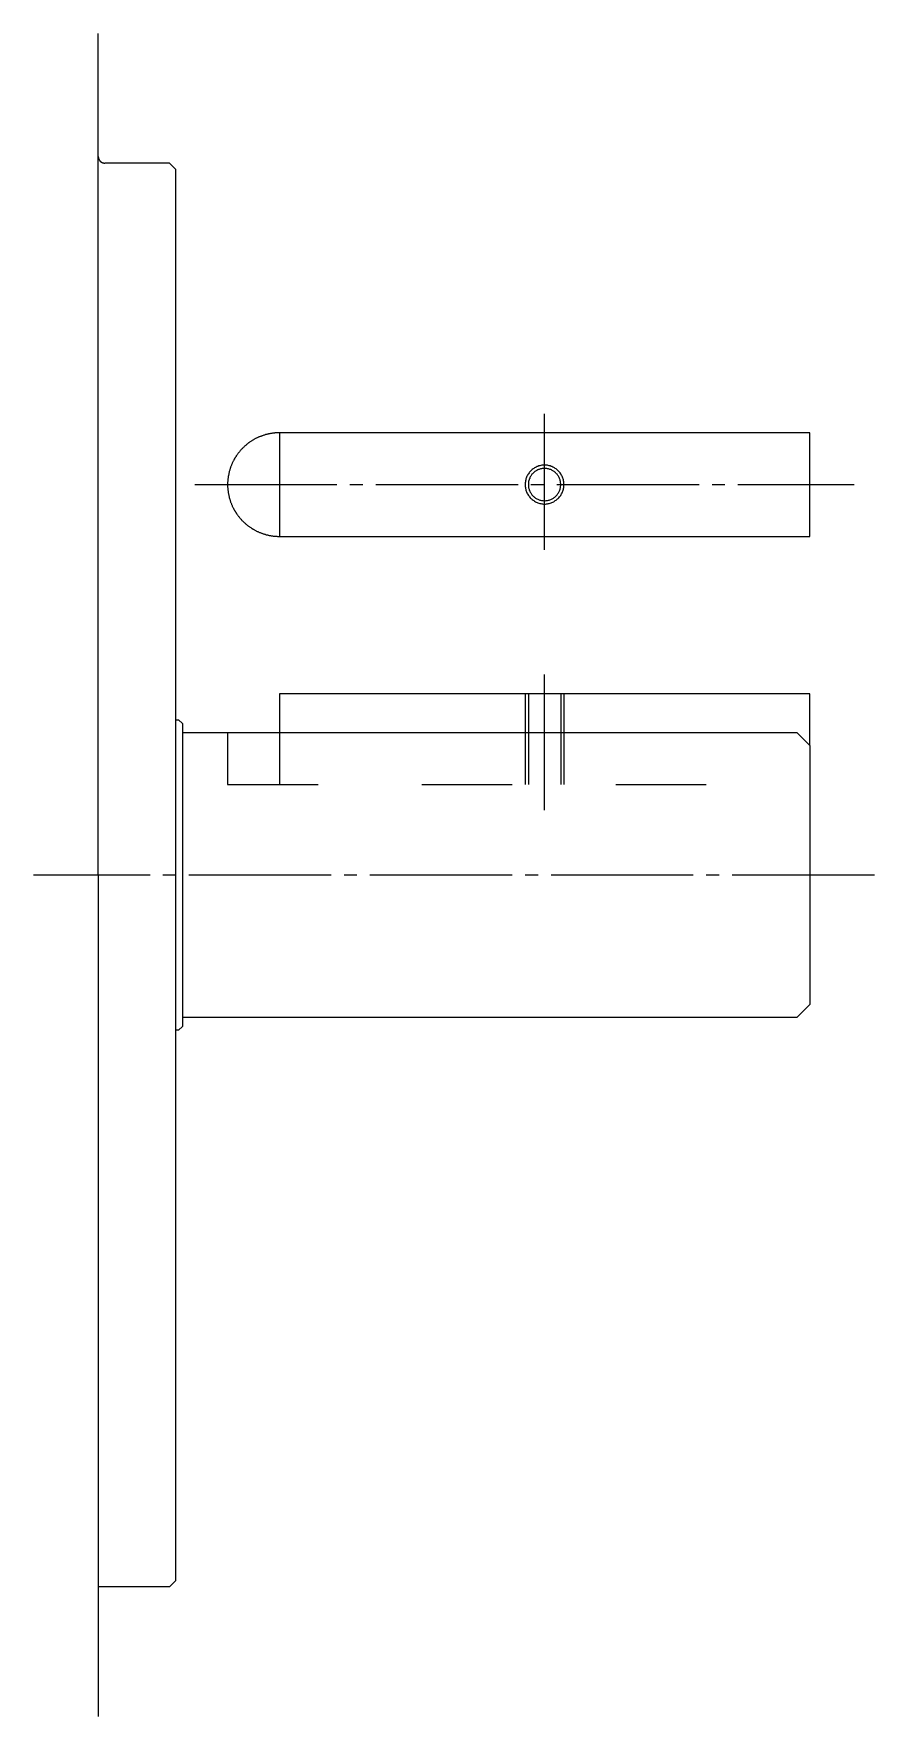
# Model space of a CAD drawing. Extents: x 0 to 671, y 0 to 384.
# Drawn here: x 355.4 to 420.4, y 0 to 130 of the extents above; entities that cross this region are included whole.
import ezdxf

# ---------------------------------------------------------------- set-up
doc = ezdxf.new("R2010")
doc.units = 0
doc.linetypes.add('DASH_CENTER', pattern=[14, 11, -1, 1, -1])
doc.linetypes.add('DASHED', pattern=[15, 7, -8])
doc.layers.get('0').update_dxf_attribs({"linetype": 'CONTINUOUS'})

msp = doc.modelspace()

# ---------------------------------------------------------------- linework, layer by layer
at = {"color": 7, "linetype": 'CONTINUOUS'}
for p, q in [((360.39, 96.34), (360.39, 130)), ((360.39, 65), (360.39, 119.8)), ((365.89, 120), (360.89, 120)), ((365.89, 120), (366.39, 119.5)), ((366.39, 65), (366.39, 119.5)), ((374.39, 99.16), (374.39, 91.16)), ((415.39, 99.16), (374.39, 99.16)), ((415.39, 91.16), (415.39, 99.16)), ((374.39, 91.16), (415.39, 91.16)), ((374.39, 79), (374.39, 76)), ((415.39, 79), (374.39, 79)), ((415.39, 75), (415.39, 79)), ((366.39, 77), (366.59, 77)), ((366.59, 77), (366.89, 76.7)), ((366.89, 76.7), (366.89, 53.3)), ((366.89, 76), (370.39, 76)), ((370.39, 76), (374.39, 76)), ((374.39, 76), (414.39, 76)), ((414.39, 76), (415.39, 75)), ((415.39, 75), (415.39, 72)), ((415.39, 72), (415.39, 55)), ((360.39, 65), (360.39, 0)), ((366.39, 10.5), (366.39, 65)), ((415.39, 55), (414.39, 54)), ((366.59, 53), (366.89, 53.3)), ((414.39, 54), (366.89, 54)), ((366.59, 53), (366.39, 53)), ((365.89, 10), (366.39, 10.5)), ((365.89, 10), (360.39, 10))]:
    msp.add_line(p, q, dxfattribs=at)
at = {"color": 1, "linetype": 'DASH_CENTER'}
for p, q in [((394.89, 90.12), (394.89, 100.62)), ((367.84, 95.16), (418.83, 95.16)), ((394.89, 70), (394.89, 80.5)), ((420.39, 65), (355.39, 65))]:
    msp.add_line(p, q, dxfattribs=at)
at = {"color": 2, "linetype": 'DASHED'}
for p, q in [((393.39, 79), (393.39, 72)), ((396.39, 79), (396.39, 72)), ((370.39, 76), (370.39, 72)), ((370.39, 72), (415.39, 72))]:
    msp.add_line(p, q, dxfattribs=at)
at = {"color": 7, "linetype": 'DASHED'}
for p, q in [((393.64, 79), (393.64, 72)), ((396.14, 79), (396.14, 72)), ((374.39, 76), (374.39, 72))]:
    msp.add_line(p, q, dxfattribs=at)
at = {"color": 7, "linetype": 'CONTINUOUS'}
for points in [[(360.39, 120.5, 0), (360.39, 120.49, 0), (360.39, 120.49, 0), (360.39, 120.48, 0), (360.39, 120.48, 0), (360.39, 120.47, 0), (360.39, 120.46, 0), (360.39, 120.46, 0), (360.39, 120.45, 0), (360.39, 120.44, 0), (360.39, 120.44, 0), (360.39, 120.43, 0), (360.39, 120.43, 0), (360.4, 120.42, 0), (360.4, 120.42, 0), (360.4, 120.41, 0), (360.4, 120.4, 0), (360.4, 120.4, 0), (360.4, 120.39, 0), (360.4, 120.39, 0), (360.4, 120.38, 0), (360.41, 120.37, 0), (360.41, 120.37, 0), (360.41, 120.36, 0), (360.41, 120.36, 0), (360.41, 120.35, 0), (360.42, 120.34, 0), (360.42, 120.34, 0), (360.42, 120.33, 0), (360.42, 120.33, 0), (360.42, 120.32, 0), (360.43, 120.31, 0), (360.43, 120.31, 0), (360.43, 120.3, 0), (360.43, 120.3, 0), (360.44, 120.29, 0), (360.44, 120.29, 0), (360.44, 120.28, 0), (360.44, 120.28, 0), (360.45, 120.27, 0), (360.45, 120.26, 0), (360.45, 120.26, 0), (360.45, 120.25, 0), (360.46, 120.25, 0), (360.46, 120.24, 0), (360.46, 120.24, 0), (360.47, 120.23, 0), (360.47, 120.23, 0), (360.47, 120.22, 0), (360.48, 120.22, 0), (360.48, 120.21, 0), (360.48, 120.21, 0), (360.49, 120.2, 0), (360.49, 120.2, 0), (360.5, 120.19, 0), (360.5, 120.19, 0), (360.5, 120.18, 0), (360.51, 120.18, 0), (360.51, 120.17, 0), (360.51, 120.17, 0), (360.52, 120.16, 0), (360.52, 120.16, 0), (360.53, 120.16, 0), (360.53, 120.15, 0), (360.54, 120.15, 0), (360.54, 120.14, 0), (360.55, 120.14, 0), (360.55, 120.13, 0), (360.55, 120.13, 0), (360.56, 120.13, 0), (360.56, 120.12, 0), (360.57, 120.12, 0), (360.57, 120.11, 0), (360.58, 120.11, 0), (360.58, 120.11, 0), (360.59, 120.1, 0), (360.59, 120.1, 0), (360.6, 120.09, 0), (360.6, 120.09, 0), (360.61, 120.09, 0), (360.61, 120.08, 0), (360.62, 120.08, 0), (360.62, 120.08, 0), (360.63, 120.07, 0), (360.63, 120.07, 0), (360.64, 120.07, 0), (360.64, 120.06, 0), (360.65, 120.06, 0), (360.65, 120.06, 0), (360.66, 120.06, 0), (360.67, 120.05, 0), (360.67, 120.05, 0), (360.68, 120.05, 0), (360.68, 120.05, 0), (360.69, 120.04, 0), (360.69, 120.04, 0), (360.7, 120.04, 0), (360.7, 120.04, 0), (360.71, 120.03, 0), (360.71, 120.03, 0), (360.72, 120.03, 0), (360.73, 120.03, 0), (360.73, 120.03, 0), (360.74, 120.02, 0), (360.74, 120.02, 0), (360.75, 120.02, 0), (360.76, 120.02, 0), (360.76, 120.02, 0), (360.77, 120.02, 0), (360.77, 120.01, 0), (360.78, 120.01, 0), (360.79, 120.01, 0), (360.79, 120.01, 0), (360.8, 120.01, 0), (360.8, 120.01, 0), (360.81, 120.01, 0), (360.82, 120, 0), (360.82, 120, 0), (360.83, 120, 0), (360.83, 120, 0), (360.84, 120, 0), (360.85, 120, 0), (360.85, 120, 0), (360.86, 120, 0), (360.87, 120, 0), (360.87, 120, 0), (360.88, 120, 0), (360.88, 120, 0), (360.89, 120, 0)], [(374.39, 99.16, 0), (374.34, 99.16, 0), (374.29, 99.16, 0), (374.24, 99.16, 0), (374.19, 99.16, 0), (374.14, 99.15, 0), (374.1, 99.15, 0), (374.05, 99.15, 0), (374, 99.14, 0), (373.95, 99.14, 0), (373.9, 99.13, 0), (373.85, 99.13, 0), (373.8, 99.12, 0), (373.75, 99.11, 0), (373.71, 99.1, 0), (373.66, 99.09, 0), (373.61, 99.09, 0), (373.56, 99.08, 0), (373.51, 99.06, 0), (373.46, 99.05, 0), (373.42, 99.04, 0), (373.37, 99.03, 0), (373.32, 99.02, 0), (373.28, 99, 0), (373.23, 98.99, 0), (373.18, 98.98, 0), (373.13, 98.96, 0), (373.09, 98.94, 0), (373.04, 98.93, 0), (373, 98.91, 0), (372.95, 98.89, 0), (372.9, 98.88, 0), (372.86, 98.86, 0), (372.81, 98.84, 0), (372.77, 98.82, 0), (372.72, 98.8, 0), (372.68, 98.78, 0), (372.63, 98.76, 0), (372.59, 98.74, 0), (372.55, 98.71, 0), (372.5, 98.69, 0), (372.46, 98.67, 0), (372.42, 98.64, 0), (372.38, 98.62, 0), (372.33, 98.59, 0), (372.29, 98.57, 0), (372.25, 98.54, 0), (372.21, 98.52, 0), (372.17, 98.49, 0), (372.13, 98.46, 0), (372.09, 98.43, 0), (372.05, 98.4, 0), (372.01, 98.38, 0), (371.97, 98.35, 0), (371.93, 98.32, 0), (371.89, 98.29, 0), (371.85, 98.25, 0), (371.81, 98.22, 0), (371.78, 98.19, 0), (371.74, 98.16, 0), (371.7, 98.13, 0), (371.67, 98.09, 0), (371.63, 98.06, 0), (371.6, 98.03, 0), (371.56, 97.99, 0), (371.53, 97.96, 0), (371.49, 97.92, 0), (371.46, 97.88, 0), (371.43, 97.85, 0), (371.39, 97.81, 0), (371.36, 97.77, 0), (371.33, 97.74, 0), (371.3, 97.7, 0), (371.27, 97.66, 0), (371.24, 97.62, 0), (371.21, 97.58, 0), (371.18, 97.55, 0), (371.15, 97.51, 0), (371.12, 97.47, 0), (371.09, 97.43, 0), (371.06, 97.38, 0), (371.04, 97.34, 0), (371.01, 97.3, 0), (370.98, 97.26, 0), (370.96, 97.22, 0), (370.93, 97.18, 0), (370.91, 97.13, 0), (370.88, 97.09, 0), (370.86, 97.05, 0), (370.84, 97, 0), (370.82, 96.96, 0), (370.8, 96.92, 0), (370.77, 96.87, 0), (370.75, 96.83, 0), (370.73, 96.78, 0), (370.71, 96.74, 0), (370.69, 96.69, 0), (370.68, 96.65, 0), (370.66, 96.6, 0), (370.64, 96.56, 0), (370.62, 96.51, 0), (370.61, 96.46, 0), (370.59, 96.42, 0), (370.58, 96.37, 0), (370.56, 96.32, 0), (370.55, 96.28, 0), (370.54, 96.23, 0), (370.52, 96.18, 0), (370.51, 96.13, 0), (370.5, 96.09, 0), (370.49, 96.04, 0), (370.48, 95.99, 0), (370.47, 95.94, 0), (370.46, 95.89, 0), (370.45, 95.85, 0), (370.44, 95.8, 0), (370.43, 95.75, 0), (370.43, 95.7, 0), (370.42, 95.65, 0), (370.41, 95.6, 0), (370.41, 95.55, 0), (370.4, 95.51, 0), (370.4, 95.46, 0), (370.4, 95.41, 0), (370.39, 95.36, 0), (370.39, 95.31, 0), (370.39, 95.26, 0), (370.39, 95.21, 0), (370.39, 95.16, 0)], [(396.14, 95.16, 0), (396.14, 95.22, 0), (396.13, 95.28, 0), (396.13, 95.35, 0), (396.12, 95.41, 0), (396.1, 95.47, 0), (396.09, 95.53, 0), (396.07, 95.58, 0), (396.05, 95.64, 0), (396.02, 95.7, 0), (395.99, 95.75, 0), (395.96, 95.8, 0), (395.93, 95.86, 0), (395.89, 95.91, 0), (395.86, 95.96, 0), (395.82, 96, 0), (395.77, 96.05, 0), (395.73, 96.09, 0), (395.68, 96.13, 0), (395.63, 96.17, 0), (395.58, 96.2, 0), (395.53, 96.23, 0), (395.48, 96.26, 0), (395.42, 96.29, 0), (395.37, 96.32, 0), (395.31, 96.34, 0), (395.25, 96.36, 0), (395.19, 96.37, 0), (395.13, 96.39, 0), (395.07, 96.4, 0), (395.01, 96.41, 0), (394.95, 96.41, 0), (394.89, 96.41, 0), (394.83, 96.41, 0), (394.77, 96.41, 0), (394.71, 96.4, 0), (394.65, 96.39, 0), (394.59, 96.37, 0), (394.53, 96.36, 0), (394.47, 96.34, 0), (394.41, 96.32, 0), (394.36, 96.29, 0), (394.3, 96.26, 0), (394.25, 96.23, 0), (394.19, 96.2, 0), (394.14, 96.17, 0), (394.1, 96.13, 0), (394.05, 96.09, 0), (394.01, 96.05, 0), (393.96, 96, 0), (393.92, 95.96, 0), (393.89, 95.91, 0), (393.85, 95.86, 0), (393.82, 95.8, 0), (393.79, 95.75, 0), (393.76, 95.7, 0), (393.74, 95.64, 0), (393.71, 95.58, 0), (393.69, 95.53, 0), (393.68, 95.47, 0), (393.66, 95.41, 0), (393.65, 95.35, 0), (393.65, 95.28, 0), (393.64, 95.22, 0), (393.64, 95.16, 0), (393.64, 95.1, 0), (393.65, 95.04, 0), (393.65, 94.98, 0), (393.66, 94.92, 0), (393.68, 94.86, 0), (393.69, 94.8, 0), (393.71, 94.74, 0), (393.74, 94.68, 0), (393.76, 94.63, 0), (393.79, 94.57, 0), (393.82, 94.52, 0), (393.85, 94.47, 0), (393.89, 94.42, 0), (393.92, 94.37, 0), (393.96, 94.32, 0), (394.01, 94.28, 0), (394.05, 94.24, 0), (394.1, 94.2, 0), (394.14, 94.16, 0), (394.19, 94.12, 0), (394.25, 94.09, 0), (394.3, 94.06, 0), (394.36, 94.03, 0), (394.41, 94.01, 0), (394.47, 93.99, 0), (394.53, 93.97, 0), (394.59, 93.95, 0), (394.65, 93.94, 0), (394.71, 93.93, 0), (394.77, 93.92, 0), (394.83, 93.91, 0), (394.89, 93.91, 0), (394.95, 93.91, 0), (395.01, 93.92, 0), (395.07, 93.93, 0), (395.13, 93.94, 0), (395.19, 93.95, 0), (395.25, 93.97, 0), (395.31, 93.99, 0), (395.37, 94.01, 0), (395.42, 94.03, 0), (395.48, 94.06, 0), (395.53, 94.09, 0), (395.58, 94.12, 0), (395.63, 94.16, 0), (395.68, 94.2, 0), (395.73, 94.24, 0), (395.77, 94.28, 0), (395.82, 94.32, 0), (395.86, 94.37, 0), (395.89, 94.42, 0), (395.93, 94.47, 0), (395.96, 94.52, 0), (395.99, 94.57, 0), (396.02, 94.63, 0), (396.05, 94.68, 0), (396.07, 94.74, 0), (396.09, 94.8, 0), (396.1, 94.86, 0), (396.12, 94.92, 0), (396.13, 94.98, 0), (396.13, 95.04, 0), (396.14, 95.1, 0), (396.14, 95.16, 0)], [(370.39, 95.16, 0), (370.39, 95.11, 0), (370.39, 95.06, 0), (370.39, 95.02, 0), (370.39, 94.97, 0), (370.4, 94.92, 0), (370.4, 94.87, 0), (370.4, 94.82, 0), (370.41, 94.77, 0), (370.41, 94.72, 0), (370.42, 94.67, 0), (370.43, 94.62, 0), (370.43, 94.58, 0), (370.44, 94.53, 0), (370.45, 94.48, 0), (370.46, 94.43, 0), (370.47, 94.38, 0), (370.48, 94.33, 0), (370.49, 94.29, 0), (370.5, 94.24, 0), (370.51, 94.19, 0), (370.52, 94.14, 0), (370.54, 94.1, 0), (370.55, 94.05, 0), (370.56, 94, 0), (370.58, 93.95, 0), (370.59, 93.91, 0), (370.61, 93.86, 0), (370.62, 93.81, 0), (370.64, 93.77, 0), (370.66, 93.72, 0), (370.68, 93.68, 0), (370.69, 93.63, 0), (370.71, 93.59, 0), (370.73, 93.54, 0), (370.75, 93.5, 0), (370.77, 93.45, 0), (370.8, 93.41, 0), (370.82, 93.36, 0), (370.84, 93.32, 0), (370.86, 93.28, 0), (370.88, 93.23, 0), (370.91, 93.19, 0), (370.93, 93.15, 0), (370.96, 93.11, 0), (370.98, 93.06, 0), (371.01, 93.02, 0), (371.04, 92.98, 0), (371.06, 92.94, 0), (371.09, 92.9, 0), (371.12, 92.86, 0), (371.15, 92.82, 0), (371.18, 92.78, 0), (371.21, 92.74, 0), (371.24, 92.7, 0), (371.27, 92.66, 0), (371.3, 92.62, 0), (371.33, 92.59, 0), (371.36, 92.55, 0), (371.39, 92.51, 0), (371.43, 92.48, 0), (371.46, 92.44, 0), (371.49, 92.4, 0), (371.53, 92.37, 0), (371.56, 92.33, 0), (371.6, 92.3, 0), (371.63, 92.27, 0), (371.67, 92.23, 0), (371.7, 92.2, 0), (371.74, 92.17, 0), (371.78, 92.13, 0), (371.81, 92.1, 0), (371.85, 92.07, 0), (371.89, 92.04, 0), (371.93, 92.01, 0), (371.97, 91.98, 0), (372.01, 91.95, 0), (372.05, 91.92, 0), (372.09, 91.89, 0), (372.13, 91.86, 0), (372.17, 91.84, 0), (372.21, 91.81, 0), (372.25, 91.78, 0), (372.29, 91.76, 0), (372.33, 91.73, 0), (372.38, 91.71, 0), (372.42, 91.68, 0), (372.46, 91.66, 0), (372.5, 91.63, 0), (372.55, 91.61, 0), (372.59, 91.59, 0), (372.63, 91.57, 0), (372.68, 91.55, 0), (372.72, 91.53, 0), (372.77, 91.51, 0), (372.81, 91.49, 0), (372.86, 91.47, 0), (372.9, 91.45, 0), (372.95, 91.43, 0), (373, 91.41, 0), (373.04, 91.4, 0), (373.09, 91.38, 0), (373.13, 91.36, 0), (373.18, 91.35, 0), (373.23, 91.33, 0), (373.28, 91.32, 0), (373.32, 91.31, 0), (373.37, 91.29, 0), (373.42, 91.28, 0), (373.46, 91.27, 0), (373.51, 91.26, 0), (373.56, 91.25, 0), (373.61, 91.24, 0), (373.66, 91.23, 0), (373.71, 91.22, 0), (373.75, 91.21, 0), (373.8, 91.21, 0), (373.85, 91.2, 0), (373.9, 91.19, 0), (373.95, 91.19, 0), (374, 91.18, 0), (374.05, 91.18, 0), (374.1, 91.17, 0), (374.14, 91.17, 0), (374.19, 91.17, 0), (374.24, 91.16, 0), (374.29, 91.16, 0), (374.34, 91.16, 0), (374.39, 91.16, 0)]]:
    msp.add_polyline3d(points, dxfattribs=at)
at = {"color": 2, "linetype": 'CONTINUOUS'}
msp.add_polyline3d([(396.39, 95.16, 0), (396.39, 95.24, 0), (396.38, 95.31, 0), (396.37, 95.38, 0), (396.36, 95.45, 0), (396.35, 95.53, 0), (396.32, 95.6, 0), (396.3, 95.67, 0), (396.28, 95.74, 0), (396.25, 95.8, 0), (396.21, 95.87, 0), (396.18, 95.93, 0), (396.14, 96, 0), (396.1, 96.06, 0), (396.05, 96.11, 0), (396, 96.17, 0), (395.95, 96.22, 0), (395.9, 96.27, 0), (395.84, 96.32, 0), (395.78, 96.37, 0), (395.72, 96.41, 0), (395.66, 96.45, 0), (395.6, 96.49, 0), (395.53, 96.52, 0), (395.46, 96.55, 0), (395.39, 96.57, 0), (395.32, 96.6, 0), (395.25, 96.62, 0), (395.18, 96.63, 0), (395.11, 96.65, 0), (395.04, 96.66, 0), (394.96, 96.66, 0), (394.89, 96.66, 0), (394.82, 96.66, 0), (394.74, 96.66, 0), (394.67, 96.65, 0), (394.6, 96.63, 0), (394.52, 96.62, 0), (394.45, 96.6, 0), (394.38, 96.57, 0), (394.32, 96.55, 0), (394.25, 96.52, 0), (394.18, 96.49, 0), (394.12, 96.45, 0), (394.06, 96.41, 0), (394, 96.37, 0), (393.94, 96.32, 0), (393.88, 96.27, 0), (393.83, 96.22, 0), (393.78, 96.17, 0), (393.73, 96.11, 0), (393.69, 96.06, 0), (393.64, 96, 0), (393.6, 95.93, 0), (393.57, 95.87, 0), (393.53, 95.8, 0), (393.5, 95.74, 0), (393.48, 95.67, 0), (393.45, 95.6, 0), (393.44, 95.53, 0), (393.42, 95.45, 0), (393.41, 95.38, 0), (393.4, 95.31, 0), (393.39, 95.24, 0), (393.39, 95.16, 0), (393.39, 95.09, 0), (393.4, 95.02, 0), (393.41, 94.94, 0), (393.42, 94.87, 0), (393.44, 94.8, 0), (393.45, 94.73, 0), (393.48, 94.66, 0), (393.5, 94.59, 0), (393.53, 94.52, 0), (393.57, 94.46, 0), (393.6, 94.39, 0), (393.64, 94.33, 0), (393.69, 94.27, 0), (393.73, 94.21, 0), (393.78, 94.15, 0), (393.83, 94.1, 0), (393.88, 94.05, 0), (393.94, 94, 0), (394, 93.96, 0), (394.06, 93.92, 0), (394.12, 93.88, 0), (394.18, 93.84, 0), (394.25, 93.81, 0), (394.32, 93.78, 0), (394.38, 93.75, 0), (394.45, 93.73, 0), (394.52, 93.71, 0), (394.6, 93.69, 0), (394.67, 93.68, 0), (394.74, 93.67, 0), (394.82, 93.66, 0), (394.89, 93.66, 0), (394.96, 93.66, 0), (395.04, 93.67, 0), (395.11, 93.68, 0), (395.18, 93.69, 0), (395.25, 93.71, 0), (395.32, 93.73, 0), (395.39, 93.75, 0), (395.46, 93.78, 0), (395.53, 93.81, 0), (395.6, 93.84, 0), (395.66, 93.88, 0), (395.72, 93.92, 0), (395.78, 93.96, 0), (395.84, 94, 0), (395.9, 94.05, 0), (395.95, 94.1, 0), (396, 94.15, 0), (396.05, 94.21, 0), (396.1, 94.27, 0), (396.14, 94.33, 0), (396.18, 94.39, 0), (396.21, 94.46, 0), (396.25, 94.52, 0), (396.28, 94.59, 0), (396.3, 94.66, 0), (396.32, 94.73, 0), (396.35, 94.8, 0), (396.36, 94.87, 0), (396.37, 94.94, 0), (396.38, 95.02, 0), (396.39, 95.09, 0), (396.39, 95.16, 0)], dxfattribs=at)

doc.saveas('drawing.dxf')
